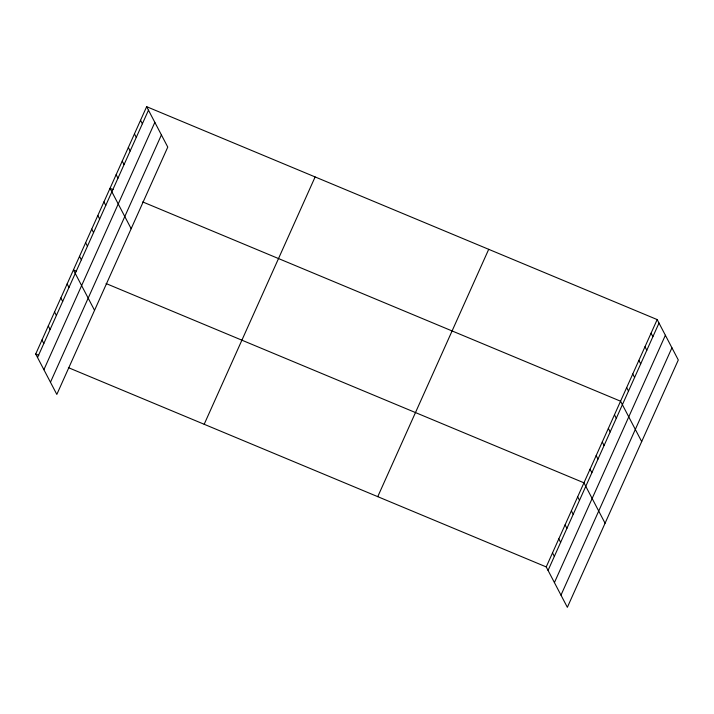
<?xml version="1.0" encoding="UTF-8"?>
<svg xmlns="http://www.w3.org/2000/svg" width="714" height="714" viewBox="0 0 714 714"><rect width="100%" height="100%" fill="white"/><g stroke="black" fill="none" stroke-linecap="round" stroke-linejoin="round"><path stroke-width="1.07" d="M146.647 106.681L167.772 147.084L56.825 394.423L35.7 354.019L146.647 106.681L657.175 319.577L678.3 359.981L567.353 607.319L546.228 566.916L68.374 367.648M37.53 357.518L148.476 110.179M43.893 369.7L154.84 122.362M50.453 382.249L161.409 134.91M204.177 424.277L315.124 176.938M377.751 496.658L488.706 249.32M546.228 566.916L657.175 319.577M548.057 570.406L659.004 323.067M554.421 582.588L665.377 335.25M560.981 595.137L671.936 347.798M113.098 189.585L110.036 188.309L131.162 228.712M142.711 201.928L620.564 401.197L641.69 441.6M76.487 271.204L73.426 269.928L94.543 310.331M106.1 283.556L583.954 482.816L605.07 523.219M35.7 354.019L38.761 355.304M651.079 333.179L652.899 336.669M644.974 346.781L646.804 350.279M638.869 360.383L640.699 363.881M632.765 373.984L634.594 377.483M626.669 387.595L628.49 391.085M614.459 414.798L616.289 418.297M608.364 428.4L610.184 431.899M602.259 442.011L604.089 445.5M596.154 455.612L597.984 459.102M590.05 469.214L591.879 472.713M577.662 496.837L579.491 500.327M571.379 510.849L573.208 514.348M565.086 524.861L566.916 528.36M558.803 538.883L560.633 542.372M552.511 552.895L554.341 556.393M140.551 120.291L142.372 123.781M134.446 133.893L136.276 137.383M128.341 147.495L130.171 150.993M122.237 161.096L124.066 164.595M116.141 174.698L117.962 178.197M103.932 201.91L105.761 205.4M97.836 215.512L99.657 219.011M91.731 229.114L93.561 232.612M85.626 242.724L87.456 246.214M79.522 256.326L81.351 259.816M67.134 283.94L68.963 287.439M60.851 297.961L62.671 301.451M54.559 311.973L56.388 315.472M48.275 325.995L50.105 329.484M41.983 340.007L43.813 343.505"/></g></svg>
